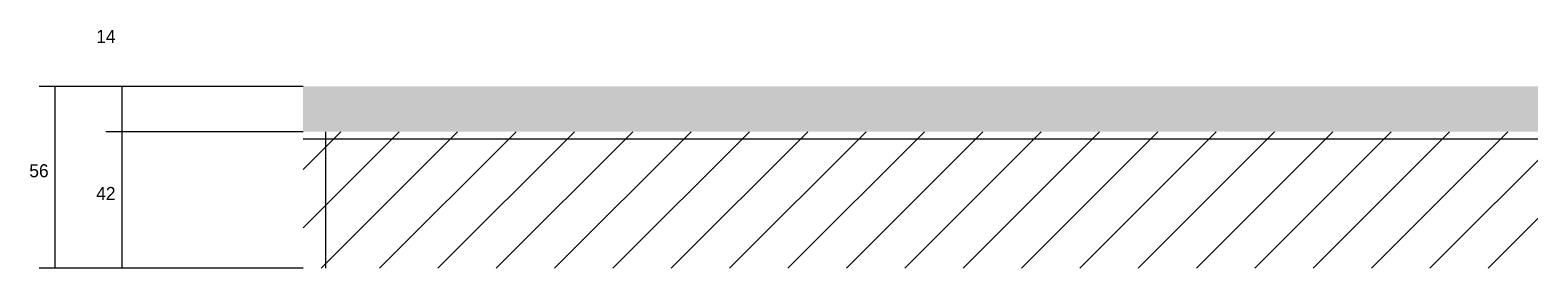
# Model space of a CAD drawing. Header units: metres. Extents: x 3629 to 6273, y -3312 to -2117.
# Drawn here: x 5254.9 to 5716.4, y -3312.4 to -3239 of the extents above; entities that cross this region are included whole.
import ezdxf

# ---------------------------------------------------------------- set-up
doc = ezdxf.new("R2010")
doc.units = ezdxf.units.M
for name, color, linetype in [('COTA', 241, 'Continuous'), ('Hachura', 253, 'Continuous'), ('SARR_2.2x7', 40, 'Continuous')]:
    doc.layers.add(name, color=color, linetype=linetype)

msp = doc.modelspace()

# ---------------------------------------------------------------- hatches: boundary and pattern name
at = {"layer": 'COTA'}
h = msp.add_hatch(dxfattribs=at)
h.set_pattern_fill('AR-CONC', scale=0.03)
h.paths.add_polyline_path([(5339, -3256.4), (5339, -3270.4), (5815, -3270.4), (5815, -3256.4)])
at = {"layer": 'Hachura'}
h = msp.add_hatch(dxfattribs=at)
h.set_pattern_fill('ANSI31', scale=4)
h.paths.add_polyline_path([(5583, -3270.4), (5339, -3270.4), (5339, -3312.4), (5583, -3312.4)])
h = msp.add_hatch(dxfattribs=at)
h.set_pattern_fill('ANSI31', scale=4)
h.paths.add_polyline_path([(5815, -3270.4), (5583, -3270.4), (5583, -3312.4), (5815, -3312.4)])

# ---------------------------------------------------------------- linework, layer by layer
at = {"layer": 'COTA'}
for p, q in [((5339, -3256.4), (5257.7, -3256.4)), ((5262.7, -3312.4), (5262.7, -3256.4)), ((5339, -3256.4), (5278.3, -3256.4)), ((5283.3, -3270.4), (5283.3, -3256.4)), ((5339, -3270.4), (5278.3, -3270.4)), ((5339, -3270.4), (5278.3, -3270.4)), ((5283.3, -3312.4), (5283.3, -3270.4)), ((5339, -3312.4), (5257.7, -3312.4)), ((5339, -3312.4), (5278.3, -3312.4))]:
    msp.add_line(p, q, dxfattribs=at)
at = {"layer": 'SARR_2.2x7'}
for p, q in [((5346, -3312.4), (5346, -3270.4)), ((5339, -3272.6), (5583, -3272.6)), ((5583, -3272.6), (5815, -3272.6))]:
    msp.add_line(p, q, dxfattribs=at)

# ---------------------------------------------------------------- texts
at = {"layer": 'COTA'}
for s, p in [('14', (5275.3, -3243)), ('56', (5254.7, -3284.4)), ('42', (5275.3, -3291.4))]:
    msp.add_text(s, height=4, dxfattribs=at).set_placement(p)

doc.saveas('drawing.dxf')
